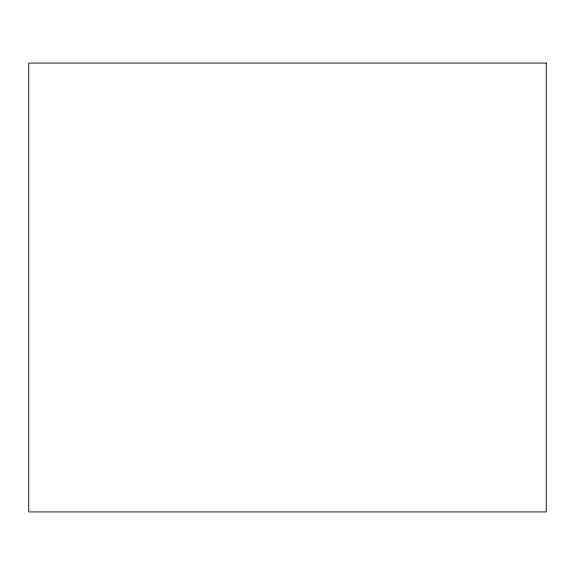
<?xml version="1.0" encoding="UTF-8"?>
<svg xmlns="http://www.w3.org/2000/svg" width="575" height="575" viewBox="0 0 575 575"><rect width="100%" height="100%" fill="white"/><g stroke="black" fill="none" stroke-linecap="round" stroke-linejoin="round"><path stroke-width="0.86" d="M546.25 63.063L28.75 63.063L28.75 511.937L546.25 511.937L546.25 63.063"/></g></svg>
